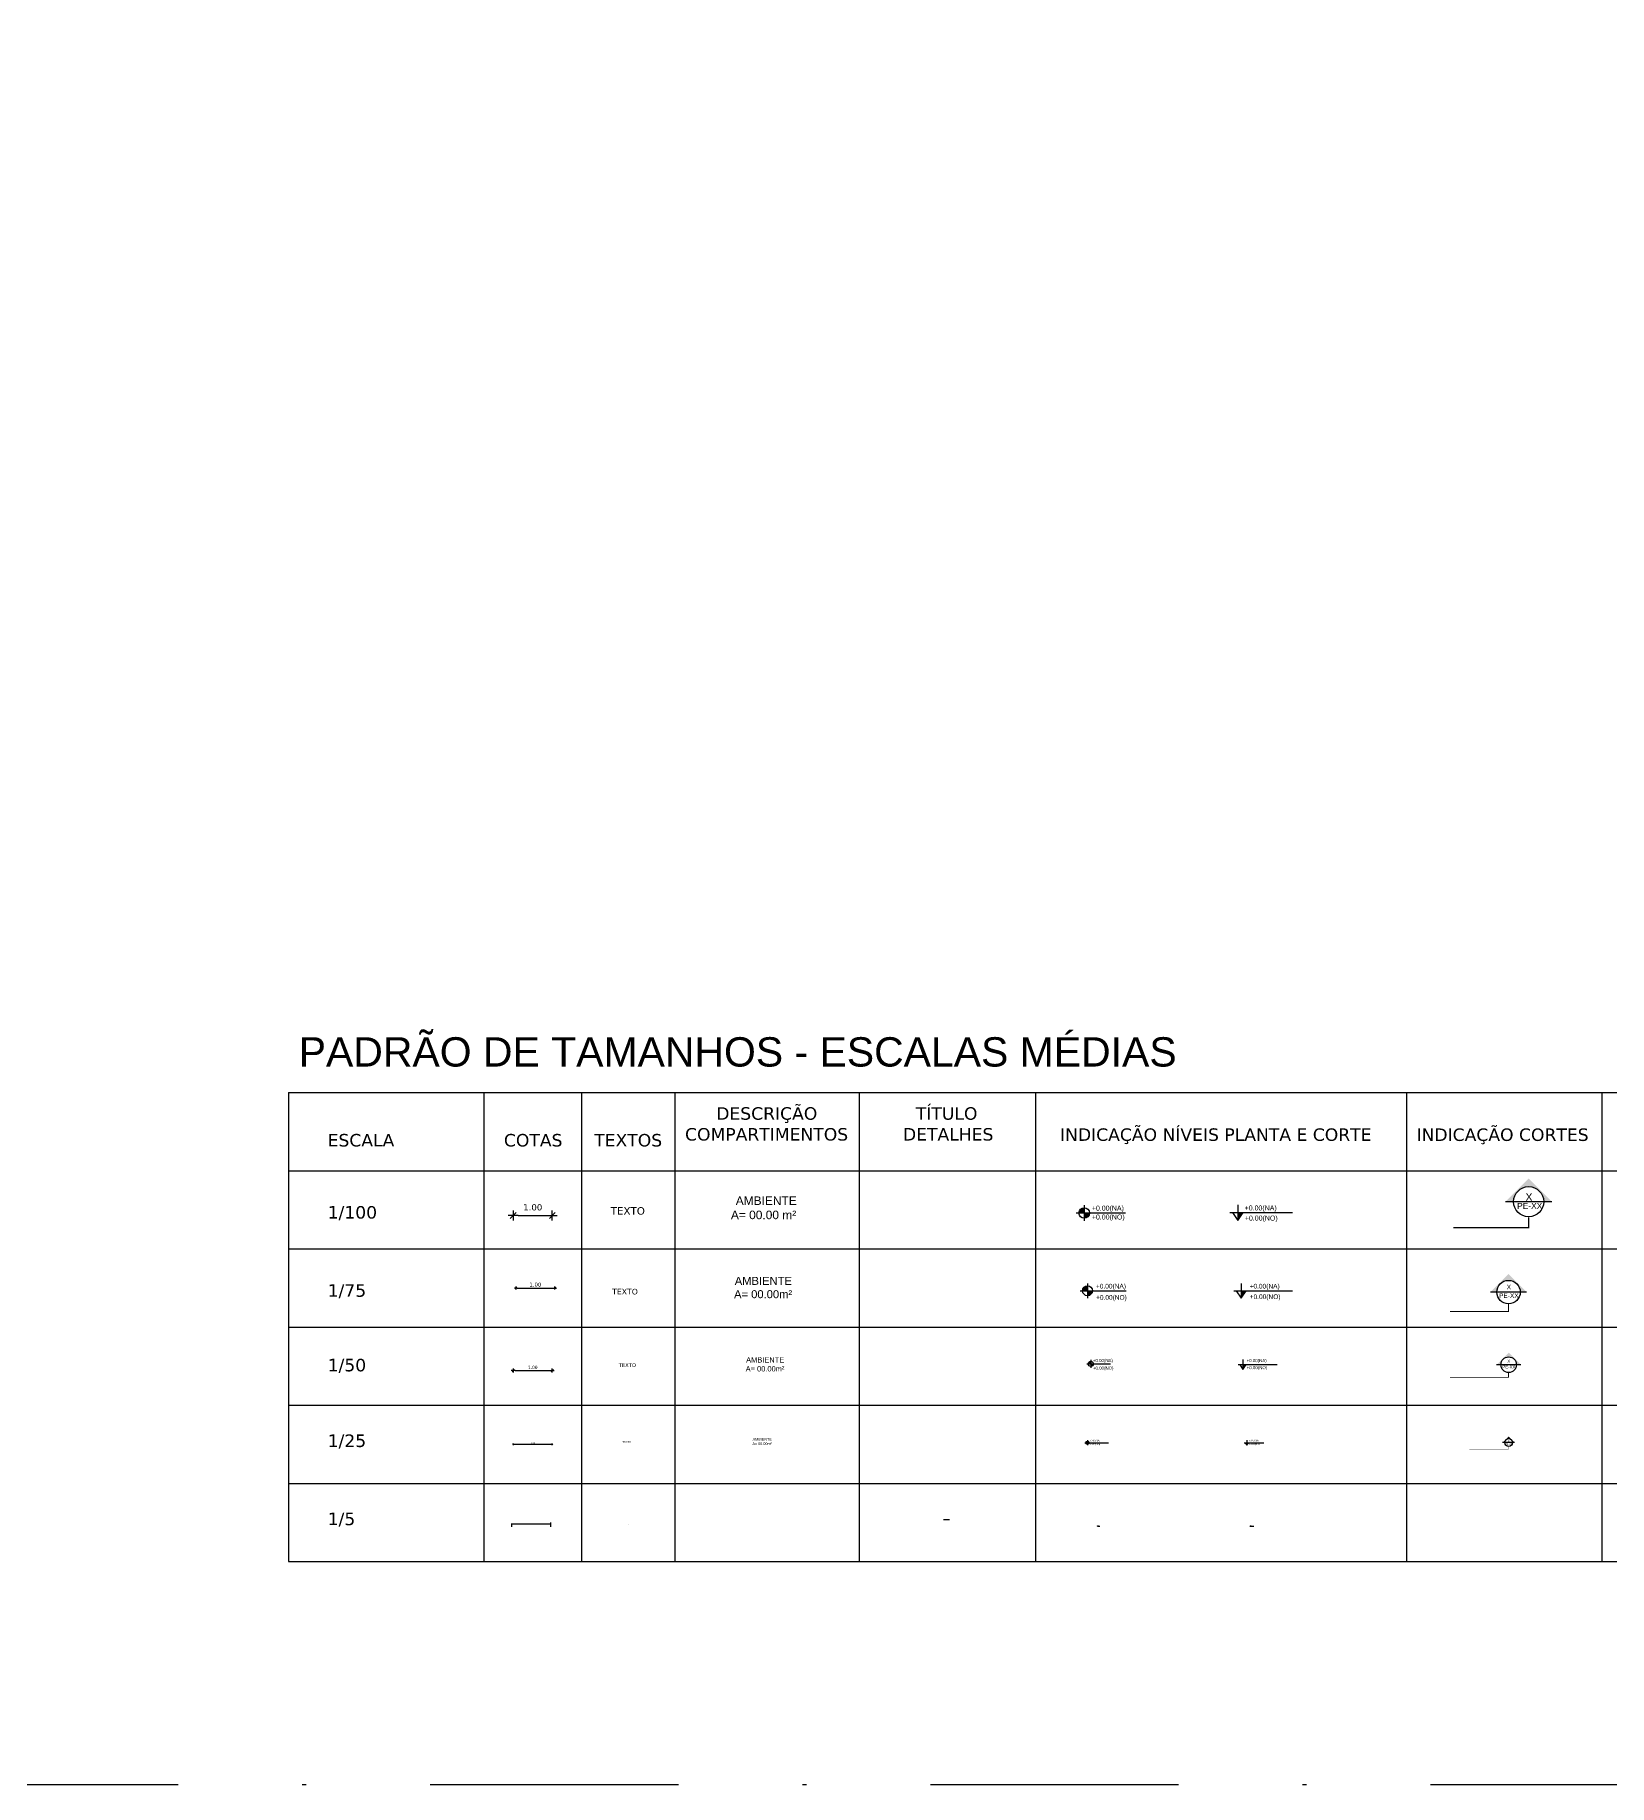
# Model space of a CAD drawing. Extents: x 386 to 569, y 47 to 136.
# Drawn here: x 488.94 to 529.22, y 46.58 to 91.35 of the extents above; entities that cross this region are included whole.
import ezdxf

# ---------------------------------------------------------------- set-up
doc = ezdxf.new("R2010")
doc.units = 0
doc.header["$LTSCALE"] = 0.005
doc.header["$PDMODE"] = 3
doc.linetypes.add('DASHDOT', pattern=[25.4, 12.7, -6.35, 0, -6.35])
doc.layers.get('0').update_dxf_attribs({"linetype": 'CONTINUOUS'})
doc.layers.get('DEFPOINTS').update_dxf_attribs({"linetype": 'CONTINUOUS'})
for name, color, linetype in [('ARQ-CTA-1_025', 1, 'CONTINUOUS'), ('ARQ-CTA-1_050', 1, 'CONTINUOUS'), ('ARQ-CTA-1_100', 1, 'CONTINUOUS'), ('ARQ-HTC', 9, 'CONTINUOUS'), ('ARQ-SMB-1_025', 1, 'CONTINUOUS'), ('ARQ-SMB-1_050', 1, 'CONTINUOUS'), ('ARQ-SMB-1_075', 1, 'CONTINUOUS'), ('ARQ-SMB-1_100', 1, 'CONTINUOUS'), ('ARQ-TXT', 2, 'CONTINUOUS'), ('ARQ-TXT-1_025', 2, 'CONTINUOUS'), ('ARQ-TXT-1_050', 2, 'CONTINUOUS'), ('ARQ-TXT-1_075', 2, 'CONTINUOUS'), ('ARQ-TXT-1_100', 2, 'CONTINUOUS')]:
    doc.layers.add(name, color=color, linetype=linetype)
doc.styles.add('ESC-50-A20', font='arial.ttf', dxfattribs={"height": 0.1})
doc.styles.add('FNDE Text Cota 0005', font='verdana.ttf', dxfattribs={"height": 0.008})
doc.styles.add('FNDE Text Cota 0075', font='verdana.ttf', dxfattribs={"height": 0.1})
doc.styles.add('FNDE Texto Cota 0025', font='verdana.ttf', dxfattribs={"height": 0.04})
doc.styles.add('FNDE Texto Cota 0050', font='verdana.ttf', dxfattribs={"height": 0.08})
doc.styles.add('FNDE Texto Cota 0100', font='verdana.ttf', dxfattribs={"height": 0.16})
doc.dimstyles.new('FNDE 1-0005', dxfattribs={"dimtxt": 0.008, "dimasz": 0.006, "dimexe": 0.075, "dimexo": 0.0625, "dimgap": 0.0625, "dimtad": 1, "dimdec": 4, "dimdsep": 46, "dimlunit": 6, "dimtxsty": 'FNDE Text Cota 0005', "dimblk": 'ARCHTICK', "dimcen": 0.0015, "dimclrd": 251, "dimclre": 251, "dimclrt": 1, "dimadec": 0, "dimazin": 0, "dimtfac": 1, "dimtdec": 4, "dimtmove": 0, "dimatfit": 3, "dimldrblk": 'ARCHTICK', "dimfxl": 1, "dimtolj": 1, "dimtzin": 0, "dimarcsym": 0})
doc.dimstyles.new('FNDE 1-0025', dxfattribs={"dimscale": 5, "dimtxt": 0.04, "dimasz": 0.0035, "dimexe": 0.15, "dimexo": 0.15, "dimgap": 0.0025, "dimtad": 1, "dimzin": 1, "dimdsep": 46, "dimtxsty": 'FNDE Texto Cota 0025', "dimblk": 'tic', "dimcen": 0.015, "dimdle": 0.15, "dimse1": 1, "dimse2": 1, "dimclrd": 251, "dimclre": 251, "dimclrt": 256, "dimaunit": 1, "dimadec": 3, "dimazin": 0, "dimtfac": 1, "dimtix": 1, "dimtmove": 2, "dimatfit": 3, "dimfxl": 0.15, "dimtvp": 1, "dimtolj": 1, "dimtzin": 0, "dimarcsym": 0})
doc.dimstyles.new('FNDE 1-0050', dxfattribs={"dimscale": 5, "dimtxt": 0.08, "dimasz": 0.01, "dimexe": 0.15, "dimexo": 0.15, "dimgap": 0.01, "dimtad": 1, "dimzin": 1, "dimdsep": 46, "dimtxsty": 'FNDE Texto Cota 0050', "dimblk": 'tic', "dimcen": 0.015, "dimdle": 0.15, "dimse1": 1, "dimse2": 1, "dimclrd": 251, "dimclre": 251, "dimclrt": 1, "dimaunit": 1, "dimadec": 3, "dimazin": 0, "dimtfac": 1, "dimtix": 1, "dimtmove": 2, "dimatfit": 3, "dimfxl": 0.15, "dimtvp": 1, "dimtolj": 1, "dimtzin": 0, "dimarcsym": 0})
doc.dimstyles.new('FNDE 1-0100', dxfattribs={"dimscale": 2.5, "dimtxt": 0.16, "dimasz": 0.05, "dimexe": 0.15, "dimexo": 0.15, "dimgap": 0.05, "dimtad": 1, "dimzin": 4, "dimdsep": 46, "dimtxsty": 'FNDE Texto Cota 0100', "dimblk": 'tic', "dimcen": 0.15, "dimdle": 0.15, "dimse1": 1, "dimse2": 1, "dimclrd": 251, "dimclre": 251, "dimclrt": 256, "dimaunit": 1, "dimadec": 3, "dimazin": 0, "dimtfac": 1, "dimtix": 1, "dimtmove": 2, "dimatfit": 3, "dimldrblk": 'tic', "dimfxl": 0.15, "dimtvp": 1, "dimtolj": 1, "dimtzin": 0, "dimarcsym": 0})
doc.dimstyles.new('FNDE 1-075', dxfattribs={"dimscale": 2.5, "dimtxt": 0.1, "dimasz": 0.015, "dimexe": 0.15, "dimexo": 0.15, "dimgap": 0.015, "dimtad": 1, "dimzin": 4, "dimdsep": 46, "dimtxsty": 'FNDE Text Cota 0075', "dimblk": 'tic', "dimcen": 0.025, "dimdle": 0.15, "dimse1": 1, "dimse2": 1, "dimclrd": 251, "dimclre": 251, "dimclrt": 256, "dimaunit": 1, "dimadec": 3, "dimazin": 0, "dimtfac": 1, "dimtix": 1, "dimtmove": 2, "dimatfit": 3, "dimldrblk": 'DOTSMALL', "dimfxl": 0.15, "dimtvp": 1, "dimtolj": 1, "dimtzin": 0, "dimarcsym": 0})

# ---------------------------------------------------------------- blocks, each defined once
blk = doc.blocks.new('FNDE-Nível Corte-1_050')
blk.add_hatch(color=251).paths.add_polyline_path([(140.657, -0.187), (140.741, -0.187), (140.657, -0.313)])
at = {"color": 251}
for p, q in [((140.531, -0.187), (141.531, -0.187)), ((140.657, -0.061), (140.657, -0.313))]:
    blk.add_line(p, q, dxfattribs=at)
blk.add_lwpolyline([(140.573, -0.187), (140.657, -0.313), (140.741, -0.187)], dxfattribs=at)
blk = doc.blocks.new('tic')
at = {"color": 251}
for p, q in [((-1, 0), (1, 0)), ((0, -1), (0, 1))]:
    blk.add_line(p, q, dxfattribs=at)
blk.add_line((-0.6, -0.6), (0.6, 0.6))
blk = doc.blocks.new('*D130')
at = {"layer": 'ARQ-CTA-1_025', "color": 251, "lineweight": -2}
blk.add_line((501.196, 55.294), (502.161, 55.294), dxfattribs=at)
at = {"layer": 'DEFPOINTS', "color": 0}
for p in [(502.178, 55.294), (501.178, 54.294), (502.178, 54.294)]:
    blk.add_point(p, dxfattribs=at)
at = {"layer": 'ARQ-CTA-1_025', "color": 251, "lineweight": -2, "xscale": 0.0175, "yscale": 0.0175, "zscale": 0.0175, "rotation": 180}
blk.add_blockref('tic', (501.178, 55.294), dxfattribs=at)
at = {"layer": 'ARQ-CTA-1_025', "color": 251, "lineweight": -2, "xscale": 0.0175, "yscale": 0.0175, "zscale": 0.0175}
blk.add_blockref('tic', (502.178, 55.294), dxfattribs=at)
at = {"layer": 'ARQ-CTA-1_025', "insert": (501.678, 55.327), "char_height": 0.04, "attachment_point": 5, "style": 'FNDE Texto Cota 0025'}
blk.add_mtext('\\A1;1.00', dxfattribs=at)
blk = doc.blocks.new('*D131')
at = {"layer": 'ARQ-CTA-1_100', "color": 251, "lineweight": -2}
blk.add_line((501.303, 61.149), (502.053, 61.149), dxfattribs=at)
at = {"layer": 'DEFPOINTS', "color": 0}
for p in [(502.178, 61.149), (501.178, 60.294), (502.178, 60.294)]:
    blk.add_point(p, dxfattribs=at)
at = {"layer": 'ARQ-CTA-1_100', "color": 251, "lineweight": -2, "xscale": 0.125, "yscale": 0.125, "zscale": 0.125, "rotation": 180}
blk.add_blockref('tic', (501.178, 61.149), dxfattribs=at)
at = {"layer": 'ARQ-CTA-1_100', "color": 251, "lineweight": -2, "xscale": 0.125, "yscale": 0.125, "zscale": 0.125}
blk.add_blockref('tic', (502.178, 61.149), dxfattribs=at)
at = {"layer": 'ARQ-CTA-1_100', "insert": (501.678, 61.357), "char_height": 0.16, "attachment_point": 5, "style": 'FNDE Texto Cota 0100'}
blk.add_mtext('\\A1;1.00', dxfattribs=at)
blk = doc.blocks.new('FNDE-Nível Planta-1_025')
at = {"linetype": 'Continuous', "ltscale": 0.5}
h = blk.add_hatch(color=251, dxfattribs=at)
h.paths.add_polyline_path([(135.657, 3.813), (135.657, 3.855, 0.414214), (135.615, 3.813)])
h.paths.add_polyline_path([(135.657, 3.813), (135.657, 3.771, 0.414214), (135.699, 3.813)])
at = {"color": 251}
for p, q in [((135.594, 3.813), (135.699, 3.813)), ((135.657, 3.876), (135.657, 3.75)), ((135.699, 3.813), (136.199, 3.813))]:
    blk.add_line(p, q, dxfattribs=at)
blk.add_circle((135.657, 3.813), 0.042, dxfattribs=at)
blk = doc.blocks.new('FNDE-Nível Planta-1_050')
at = {"linetype": 'Continuous', "ltscale": 0.5}
h = blk.add_hatch(color=251, dxfattribs=at)
h.paths.add_polyline_path([(135.698, 5.827), (135.698, 5.894, 0.414214), (135.631, 5.827)])
h.paths.add_polyline_path([(135.698, 5.827), (135.698, 5.76, 0.414214), (135.766, 5.827)])
at = {"color": 251}
for p, q in [((135.598, 5.827), (135.766, 5.827)), ((135.698, 5.928), (135.698, 5.726)), ((135.766, 5.827), (136.198, 5.827))]:
    blk.add_line(p, q, dxfattribs=at)
blk.add_circle((135.698, 5.827), 0.0672, dxfattribs=at)
blk = doc.blocks.new('FNDE-Nível Corte-1_100')
blk.add_hatch(color=251).paths.add_polyline_path([(140.657, 1.813), (140.825, 1.813), (140.657, 1.561)])
at = {"color": 251}
for p, q in [((140.405, 1.813), (142.405, 1.813)), ((140.657, 2.065), (140.657, 1.561))]:
    blk.add_line(p, q, dxfattribs=at)
blk.add_lwpolyline([(140.489, 1.813), (140.657, 1.561), (140.825, 1.813)], dxfattribs=at)
blk = doc.blocks.new('FNDE-Nível Corte-1_025')
blk.add_hatch(color=251).paths.add_polyline_path([(140.657, -2.479), (140.699, -2.479), (140.657, -2.542)])
at = {"color": 251}
for p, q in [((140.594, -2.479), (141.094, -2.479)), ((140.657, -2.416), (140.657, -2.542))]:
    blk.add_line(p, q, dxfattribs=at)
blk.add_lwpolyline([(140.615, -2.479), (140.657, -2.542), (140.699, -2.479)], dxfattribs=at)
blk = doc.blocks.new('FNDE-Ind Corte-1_025')
blk.add_hatch(color=251).paths.add_polyline_path([(242.46, -6.253), (242.514, -6.253, -1), (242.714, -6.253), (242.768, -6.253), (242.614, -6.099)])
at = {"color": 251, "linetype": 'Continuous'}
blk.add_line((242.768, -6.253), (242.46, -6.253), dxfattribs=at)
blk.add_circle((242.614, -6.253), 0.1, dxfattribs=at)
blk = doc.blocks.new('FNDE-Ind Corte-1_050')
blk.add_hatch(color=251).paths.add_polyline_path([(242.306, -4.253), (242.414, -4.253, -1), (242.814, -4.253), (242.922, -4.253), (242.614, -3.945)])
at = {"color": 251, "linetype": 'Continuous'}
blk.add_line((242.922, -4.253), (242.306, -4.253), dxfattribs=at)
blk.add_circle((242.614, -4.253), 0.2, dxfattribs=at)
blk = doc.blocks.new('FNDE-Nível Planta-1_100')
at = {"linetype": 'Continuous', "ltscale": 0.5}
h = blk.add_hatch(color=251, dxfattribs=at)
h.paths.add_polyline_path([(135.657, 7.813), (135.657, 7.981, 0.414214), (135.489, 7.813)])
h.paths.add_polyline_path([(135.657, 7.813), (135.657, 7.645, 0.414214), (135.825, 7.813)])
at = {"color": 251}
for p, q in [((135.657, 8.065), (135.657, 7.561)), ((135.405, 7.813), (135.825, 7.813)), ((135.825, 7.813), (136.974, 7.813))]:
    blk.add_line(p, q, dxfattribs=at)
blk.add_circle((135.657, 7.813), 0.168, dxfattribs=at)
blk = doc.blocks.new('FNDE-Ind Corte-1_100')
blk.add_hatch(color=251).paths.add_polyline_path([(241.999, -2.386), (242.214, -2.386, -1), (243.014, -2.386), (243.229, -2.386), (242.614, -1.77)])
at = {"color": 251, "linetype": 'Continuous'}
blk.add_line((243.229, -2.386), (241.999, -2.386), dxfattribs=at)
blk.add_circle((242.614, -2.386), 0.4, dxfattribs=at)
blk = doc.blocks.new('*D132')
at = {"layer": 'ARQ-CTA-1_050', "color": 251, "lineweight": -2}
blk.add_line((501.228, 57.18), (502.128, 57.18), dxfattribs=at)
at = {"layer": 'DEFPOINTS', "color": 0}
for p in [(501.178, 57.725), (502.178, 57.725), (502.178, 57.18)]:
    blk.add_point(p, dxfattribs=at)
at = {"layer": 'ARQ-CTA-1_050', "color": 251, "lineweight": -2, "xscale": 0.05, "yscale": 0.05, "zscale": 0.05, "rotation": 180}
blk.add_blockref('tic', (501.178, 57.18), dxfattribs=at)
at = {"layer": 'ARQ-CTA-1_050', "color": 251, "lineweight": -2, "xscale": 0.05, "yscale": 0.05, "zscale": 0.05}
blk.add_blockref('tic', (502.178, 57.18), dxfattribs=at)
at = {"layer": 'ARQ-CTA-1_050', "color": 1, "insert": (501.678, 57.264), "char_height": 0.08, "attachment_point": 5, "style": 'FNDE Texto Cota 0050'}
blk.add_mtext('\\A1;1.00', dxfattribs=at)
blk = doc.blocks.new('*D133')
at = {"layer": 'ARQ-HTC', "color": 251, "linetype": 'Continuous', "lineweight": -2}
blk.add_line((501.282, 59.291), (502.207, 59.291), dxfattribs=at)
at = {"layer": 'DEFPOINTS', "color": 0, "linetype": 'Continuous'}
for p in [(501.245, 59.415), (502.245, 59.415), (502.245, 59.291)]:
    blk.add_point(p, dxfattribs=at)
at = {"layer": 'ARQ-HTC', "color": 251, "linetype": 'Continuous', "lineweight": -2, "xscale": 0.0375, "yscale": 0.0375, "zscale": 0.0375, "rotation": 180}
blk.add_blockref('tic', (501.245, 59.291), dxfattribs=at)
at = {"layer": 'ARQ-HTC', "color": 251, "linetype": 'Continuous', "lineweight": -2, "xscale": 0.0375, "yscale": 0.0375, "zscale": 0.0375}
blk.add_blockref('tic', (502.245, 59.291), dxfattribs=at)
at = {"layer": 'ARQ-HTC', "linetype": 'Continuous', "insert": (501.745, 59.38), "char_height": 0.1, "attachment_point": 5, "style": 'FNDE Text Cota 0075'}
blk.add_mtext('\\A1;1.00', dxfattribs=at)
blk = doc.blocks.new('_DotSmall')
at = {"color": 0, "linetype": 'ByBlock', "const_width": 0.5}
blk.add_lwpolyline([(-0.0625, 0, 1), (0.0625, 0, 1)], format="xyb", close=True, dxfattribs=at)
blk = doc.blocks.new('_ARCHTICK')
at = {"color": 0, "linetype": 'ByBlock', "const_width": 0.15}
blk.add_lwpolyline([(-0.5, -0.5), (0.5, 0.5)], dxfattribs=at)
blk = doc.blocks.new('*D134')
at = {"layer": 'ARQ-HTC', "color": 251, "linetype": 'Continuous', "lineweight": -2}
for p, q in [((502.132, 53.29), (502.132, 53.182)), ((501.132, 53.272), (501.132, 53.182)), ((501.132, 53.257), (502.132, 53.257))]:
    blk.add_line(p, q, dxfattribs=at)
at = {"layer": 'DEFPOINTS', "color": 0, "linetype": 'Continuous'}
for p in [(501.132, 53.335), (502.132, 53.353), (502.132, 53.257)]:
    blk.add_point(p, dxfattribs=at)
at = {"layer": 'ARQ-HTC', "color": 251, "linetype": 'Continuous', "lineweight": -2, "xscale": 0.006, "yscale": 0.006, "zscale": 0.006, "rotation": 180}
blk.add_blockref('_ARCHTICK', (501.132, 53.257), dxfattribs=at)
at = {"layer": 'ARQ-HTC', "color": 251, "linetype": 'Continuous', "lineweight": -2, "xscale": 0.006, "yscale": 0.006, "zscale": 0.006}
blk.add_blockref('_ARCHTICK', (502.132, 53.257), dxfattribs=at)
at = {"layer": 'ARQ-HTC', "color": 1, "linetype": 'Continuous', "insert": (501.632, 53.324), "char_height": 0.008, "attachment_point": 5, "style": 'FNDE Text Cota 0005'}
blk.add_mtext('\\A1;1', dxfattribs=at)

msp = doc.modelspace()

# ---------------------------------------------------------------- linework, layer by layer
at = {"color": 251}
for p, q in [((495.42801, 64.29352), (495.42801, 52.29352)), ((495.42801, 64.29352), (544.3011, 64.29352)), ((500.42801, 64.29352), (500.42801, 52.29352)), ((502.92801, 64.29352), (502.92801, 52.29352)), ((505.31855, 64.29352), (505.31855, 52.29352)), ((510.03325, 64.29352), (510.03325, 52.29352)), ((514.54948, 64.29352), (514.54948, 52.29352)), ((524.04298, 64.29352), (524.04298, 52.29352)), ((529.04298, 64.29352), (529.04298, 52.29352)), ((495.42801, 62.29352), (544.3011, 62.29352)), ((495.42801, 62.29352), (544.3011, 62.29352)), ((495.42801, 60.29352), (544.3011, 60.29352)), ((495.42801, 58.29352), (544.3011, 58.29352)), ((495.42801, 56.29352), (544.3011, 56.29352)), ((495.42801, 54.29352), (544.3011, 54.29352)), ((495.42801, 52.29352), (544.3011, 52.29352))]:
    msp.add_line(p, q, dxfattribs=at)
at = {"linetype": 'DASHDOT', "ltscale": 100}
msp.add_lwpolyline([(386.05054, 135.90842), (569.40552, 135.90842), (569.40552, 46.57702), (386.05054, 46.57702)], close=True, dxfattribs=at)
at = {"layer": 'ARQ-HTC', "color": 5, "linetype": 'Continuous'}
msp.add_line((512.19163, 53.37159), (512.34794, 53.37159), dxfattribs=at)
at = {"layer": 'ARQ-SMB-1_025', "color": 251, "linetype": 'DASHDOT', "ltscale": 0.15}
msp.add_lwpolyline([(526.65284, 55.24088, 0.01, 0.01, 0), (526.65284, 55.17317, 0.01, 0.01, 0), (525.65284, 55.17317, 0, 0, 0)], format="xyseb", dxfattribs=at)
at = {"layer": 'ARQ-SMB-1_050', "color": 251, "linetype": 'DASHDOT', "ltscale": 0.3}
msp.add_lwpolyline([(526.65284, 57.14088, 0.02, 0.02, 0), (526.65284, 57.00546, 0.02, 0.02, 0), (525.15284, 57.00546, 0, 0, 0)], format="xyseb", dxfattribs=at)
at = {"layer": 'ARQ-SMB-1_100', "color": 251, "linetype": 'DASHDOT', "ltscale": 0.1}
msp.add_lwpolyline([(527.16789, 61.09818, 0.0385, 0.0385, 0), (527.16789, 60.83749, 0.0385, 0.0385, 0), (525.24282, 60.83749, 0, 0, 0)], format="xyseb", dxfattribs=at)
at = {"layer": 'ARQ-SMB-1_100', "color": 251, "linetype": 'DASHDOT', "ltscale": 0.6}
msp.add_lwpolyline([(526.65284, 58.89624, 0.03, 0.03, 0), (526.65284, 58.69312, 0.03, 0.03, 0), (525.15284, 58.69312, 0, 0, 0)], format="xyseb", dxfattribs=at)

# ---------------------------------------------------------------- block references
at = {"layer": 'ARQ-SMB-1_025'}
for name, p in [('FNDE-Nível Planta-1_025', (380.21717, 51.52228)), ('FNDE-Nível Corte-1_025', (379.29597, 57.81472)), ('FNDE-Ind Corte-1_025', (284.04052, 61.59239))]:
    msp.add_blockref(name, p, dxfattribs=at)
at = {"layer": 'ARQ-SMB-1_050'}
for name, p in [('FNDE-Nível Planta-1_050', (380.26342, 51.52505)), ('FNDE-Nível Corte-1_050', (379.19807, 57.52505)), ('FNDE-Ind Corte-1_050', (284.04204, 61.58418))]:
    msp.add_blockref(name, p, dxfattribs=at)
at = {"layer": 'ARQ-SMB-1_050', "xscale": 0.1, "yscale": 0.1, "zscale": 0.1}
for name, p in [('FNDE-Nível Planta-1_050', (502.57052, 52.62038)), ('FNDE-Nível Corte-1_050', (505.97976, 53.22038))]:
    msp.add_blockref(name, p, dxfattribs=at)
at = {"layer": 'ARQ-SMB-1_100'}
for name, p, xscale, yscale, zscale in [('FNDE-Ind Corte-1_100', (293.64365, 63.79857), 0.9625343025600117, 0.9625343025600117, 0.9625343025600117), ('FNDE-Nível Planta-1_100', (407.26651, 54.96307), 0.8, 0.8, 0.8), ('FNDE-Nível Corte-1_100', (407.19781, 59.7716), 0.8, 0.8, 0.8), ('FNDE-Ind Corte-1_100', (344.6917, 60.9782), 0.75, 0.75, 0.75), ('FNDE-Nível Planta-1_100', (414.13341, 53.36193), 0.75, 0.75, 0.75), ('FNDE-Nível Corte-1_100', (414.31806, 57.86193), 0.75, 0.75, 0.75)]:
    msp.add_blockref(name, p, dxfattribs=dict(at, xscale=xscale, yscale=yscale, zscale=zscale))

# ---------------------------------------------------------------- texts
at = {"layer": 'ARQ-SMB-1_025', "style": 'ESC-50-A20'}
for tag, p, s in [('+0.00(NA)', (515.93673, 55.36897), 'NA'), ('+0.00(NO)', (515.93755, 55.27308), 'NO'), ('+0.00(NA)', (520.01553, 55.36884), 'NA'), ('+0.00(NO)', (520.01635, 55.27883), 'NO')]:
    msp.add_attdef(tag, p, s, height=0.04, dxfattribs=at)
at = {"layer": 'ARQ-SMB-1_050', "style": 'ESC-50-A20'}
for tag, p, s, height in [('+0.00(NA)', (516.01458, 57.39707), 'NA', 0.08), ('+0.00(NA)', (519.94922, 57.39679), 'NA', 0.08), ('+0.00(NO)', (516.01622, 57.20528), 'NO', 0.08), ('+0.00(NO)', (519.95086, 57.21679), 'NO', 0.08), ('+0.00(NA)', (516.14563, 53.20759), 'NA', 0.008), ('+0.00(NO)', (516.1458, 53.18841), 'NO', 0.008), ('+0.00(NA)', (520.05488, 53.20756), 'NA', 0.008), ('+0.00(NO)', (520.05504, 53.18956), 'NO', 0.008)]:
    msp.add_attdef(tag, p, s, height=height, dxfattribs=at)
at = {"layer": 'ARQ-SMB-1_075', "style": 'ESC-50-A20'}
for tag, p, s in [('+0.00(NA)', (516.09243, 59.28052), 'NA'), ('+0.00(NO)', (516.09489, 58.99284), 'NO'), ('+0.00(NA)', (520.02707, 59.28011), 'NA'), ('+0.00(NO)', (520.02953, 59.0101), 'NO')]:
    msp.add_attdef(tag, p, s, height=0.12, dxfattribs=at)
at = {"layer": 'ARQ-SMB-1_100', "style": 'ESC-50-A20'}
for tag, p, s in [('+0.00(NA)', (515.98842, 61.27334), 'NA'), ('+0.00(NA)', (519.89965, 61.27782), 'NA'), ('+0.00(NO)', (515.98842, 61.04587), 'NA'), ('+0.00(NO)', (519.90435, 61.0186), 'NO')]:
    msp.add_attdef(tag, p, s, height=0.128, dxfattribs=at)
at = {"layer": 'ARQ-TXT', "attachment_point": 1, "style": 'ESC-50-A20'}
for s, width, gutter_width, insert, char_height in [('PADRÃO DE TAMANHOS - ESCALAS MÉDIAS', 23.1060547, 12.5, (495.68782, 65.71004), 0.75), ('\\pi1.0553;{\\fVerdana|b0|i0|c0|p34;DESCRIÇÃO \\P\\pi0.25715;COMPARTIMENTOS}', 4.7146989, 0.5, (505.31855, 63.91946), 0.32), ('\\pi1.4497;{\\fVerdana|b0|i0|c0|p34;TÍTULO\\P\\pi1.1201;DETALHES}', 4.5162328, 0.5, (510.03325, 63.91946), 0.32), ('{\\fVerdana|b0|i0|c0|p34;ESCALA}', 4, 0.5, (496.42801, 63.23478), 0.32), ('\\pi0.51168;{\\fVerdana|b0|i0|c0|p34;COTAS}', 2.5, 0.5, (500.42801, 63.23478), 0.32), ('\\pi0.32317;{\\fVerdana|b0|i0|c0|p34;TEXTOS}', 2.3905349, 0.5, (502.92801, 63.23478), 0.32), ('\\pi0.6234;{\\fVerdana|b0|i0|c0|p34;INDICAÇÃO NÍVEIS PLANTA E CORTE}', 9.4935062, 0.5, (514.54948, 63.3782), 0.32), ('{\\fVerdana|b0|i0|c0|p34;INDICAÇÃO CORTES}', 16.9472698, 0.5, (524.29693, 63.37651), 0.32), ('{\\fVerdana|b0|i0|c0|p34;1/100}', 8.5281775, 0.5, (496.42801, 61.38968), 0.32), ('{\\fVerdana|b0|i0|c0|p34;1/75}', 8.5281775, 0.5, (496.42801, 59.38968), 0.32), ('{\\fVerdana|b0|i0|c0|p34;1/50}', 8.5281775, 0.5, (496.42801, 57.48133), 0.32), ('{\\fVerdana|b0|i0|c0|p34;1/25}', 8.5281775, 0.5, (496.42801, 55.54554), 0.32), ('{\\fVerdana|b0|i0|c0|p34;1/5}', 8.5281775, 0.5, (496.42801, 53.54554), 0.32)]:
    msp.add_mtext_dynamic_manual_height_columns(s, width=width, gutter_width=gutter_width, heights=[0], dxfattribs=dict(at, insert=insert, char_height=char_height))
at = {"layer": 'ARQ-TXT-1_025', "char_height": 0.04, "width": 2.1320444, "attachment_point": 1, "style": 'ESC-50-A20'}
for s, insert in [('PE-XX', (526.57271, 55.32816)), ('X', (526.63709, 55.40201))]:
    msp.add_mtext(s, dxfattribs=dict(at, insert=insert))
at = {"layer": 'ARQ-TXT-1_025', "color": 3, "insert": (512.11375, 53.3547), "char_height": 0.012, "width": 0.2327249, "attachment_point": 7, "style": 'ESC-50-A20'}
msp.add_mtext('\\pi0.079352;DETALHE 2 - VISTA\\P\\pi0.1406;{\\C256;ESCALA 1/5}', dxfattribs=at)
at = {"layer": 'ARQ-TXT-1_050', "attachment_point": 1, "style": 'ESC-50-A20'}
for s, width, insert, char_height in [('\\pi1.0649;AMBIENTE     \\P\\pi0.94075;A= 00.00 m²', 3.2785136, (505.80923, 61.63718), 0.2184533), ('\\pi0.47118;AMBIENTE       \\P\\pi0.45365;A= 00.00m²', 2.3895171, (506.37716, 59.5788), 0.2048), ('\\pi0.71237;AMBIENTE       \\P\\pi0.70069;A= 00.00m²', 2.3895171, (506.42702, 57.52259), 0.1365333), ('\\pi0.95357;AMBIENTE       \\P\\pi0.94772;A= 00.00m²', 2.3895171, (506.35272, 55.45806), 0.0682667)]:
    msp.add_mtext_dynamic_manual_height_columns(s, width=width, gutter_width=1, heights=[0], dxfattribs=dict(at, insert=insert, char_height=char_height))
at = {"layer": 'ARQ-TXT-1_050', "char_height": 0.08, "width": 4.2640888, "attachment_point": 1, "style": 'ESC-50-A20'}
for s, insert in [('PE-XX', (526.49258, 57.31545)), ('X', (526.62134, 57.46315))]:
    msp.add_mtext(s, dxfattribs=dict(at, insert=insert))
at = {"layer": 'ARQ-TXT-1_075', "attachment_point": 1, "style": 'ESC-50-A20'}
for width, insert, char_height in [(1.6460721, (503.67247, 61.36251), 0.192), (1.6080575, (503.71049, 59.27248), 0.144), (1.4381274, (503.88042, 57.3679), 0.096), (1.3473844, (503.97116, 55.37969), 0.048), (1.2333642, (504.08518, 53.25574), 0.0096)]:
    msp.add_mtext_dynamic_manual_height_columns('{\\fVerdana|b0|i0|c0|p34;TEXTO}', width=width, gutter_width=0.5, heights=[0], dxfattribs=dict(at, insert=insert, char_height=char_height))
at = {"layer": 'ARQ-TXT-1_100', "attachment_point": 1, "style": 'ESC-50-A20'}
for s, insert, char_height, width in [('PE-XX', (526.87178, 61.47107), 0.154005, 6.5669307), ('X', (527.08648, 61.71829), 0.19251, 8.2086634), ('PE-XX', (526.40937, 59.1581), 0.12, 6.3961332), ('X', (526.6056, 59.37964), 0.12, 6.3961332)]:
    msp.add_mtext(s, dxfattribs=dict(at, insert=insert, char_height=char_height, width=width))

# ---------------------------------------------------------------- dimensions: what is measured, and where the dimension line sits
at = {"layer": 'ARQ-CTA-1_025'}
dim = msp.add_linear_dim(base=(502.17801, 55.29352), p1=(501.17801, 54.29352), p2=(502.17801, 54.29352), dimstyle='FNDE 1-0025', dxfattribs=at)
dim.commit()
dim.dimension.update_dxf_attribs({"geometry": '*D130', "text_midpoint": (501.67801, 55.32684)})
at = {"layer": 'ARQ-CTA-1_050'}
dim = msp.add_linear_dim(base=(502.17801, 57.18038), p1=(501.17801, 57.72496), p2=(502.17801, 57.72496), dimstyle='FNDE 1-0050', override={"dimtad": 0}, dxfattribs=at)
dim.commit()
dim.dimension.update_dxf_attribs({"geometry": '*D132', "text_midpoint": (501.67801, 57.26366)})
at = {"layer": 'ARQ-CTA-1_100'}
dim = msp.add_linear_dim(base=(502.17801, 61.14888), p1=(501.17801, 60.29352), p2=(502.17801, 60.29352), dimstyle='FNDE 1-0100', dxfattribs=at)
dim.commit()
dim.dimension.update_dxf_attribs({"geometry": '*D131', "text_midpoint": (501.67801, 61.35716)})
at = {"layer": 'ARQ-HTC', "linetype": 'Continuous'}
for base, p1, p2, dimstyle, picture, middle in [((502.24495, 59.29088), (501.24495, 59.41524), (502.24495, 59.41524), 'FNDE 1-075', '*D133', (501.74495, 59.38043)), ((502.13226, 53.25727), (501.13226, 53.33479), (502.13226, 53.35268), 'FNDE 1-0005', '*D134', (501.63226, 53.32378))]:
    dim = msp.add_linear_dim(base=base, p1=p1, p2=p2, dimstyle=dimstyle, dxfattribs=at)
    dim.commit()
    dim.dimension.update_dxf_attribs({"geometry": picture, "text_midpoint": middle})

doc.saveas('drawing.dxf')
